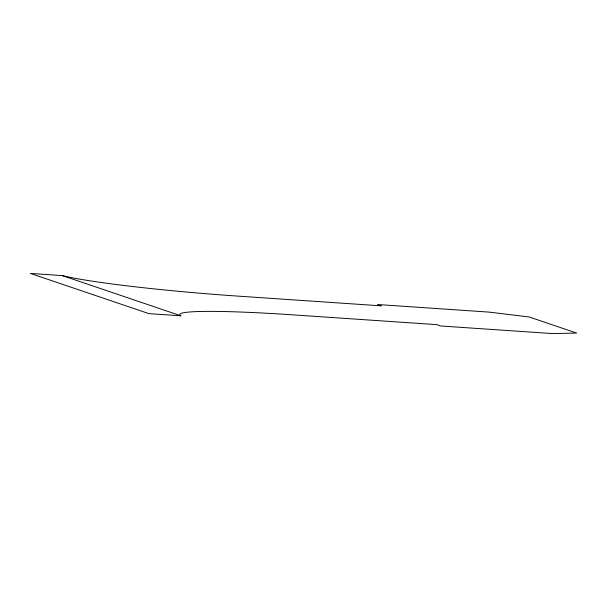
<?xml version="1.0" encoding="UTF-8"?>
<svg xmlns="http://www.w3.org/2000/svg" width="607" height="607" viewBox="0 0 607 607"><rect width="100%" height="100%" fill="white"/><g stroke="black" fill="none" stroke-linecap="round" stroke-linejoin="round"><path stroke-width="0.91" d="M62.301 275.593L30.35 273.416L148.935 313.637L180.886 315.815A149.663 9.401 4.8 0 1 293.044 314.866L436.82 324.639L440.773 325.982L552.605 333.584L576.65 333.076L529.213 316.983L489.356 312.127L377.531 304.524L381.484 305.867L237.701 296.095A149.663 9.401 4.8 0 1 62.301 275.593L180.886 315.815"/></g></svg>
